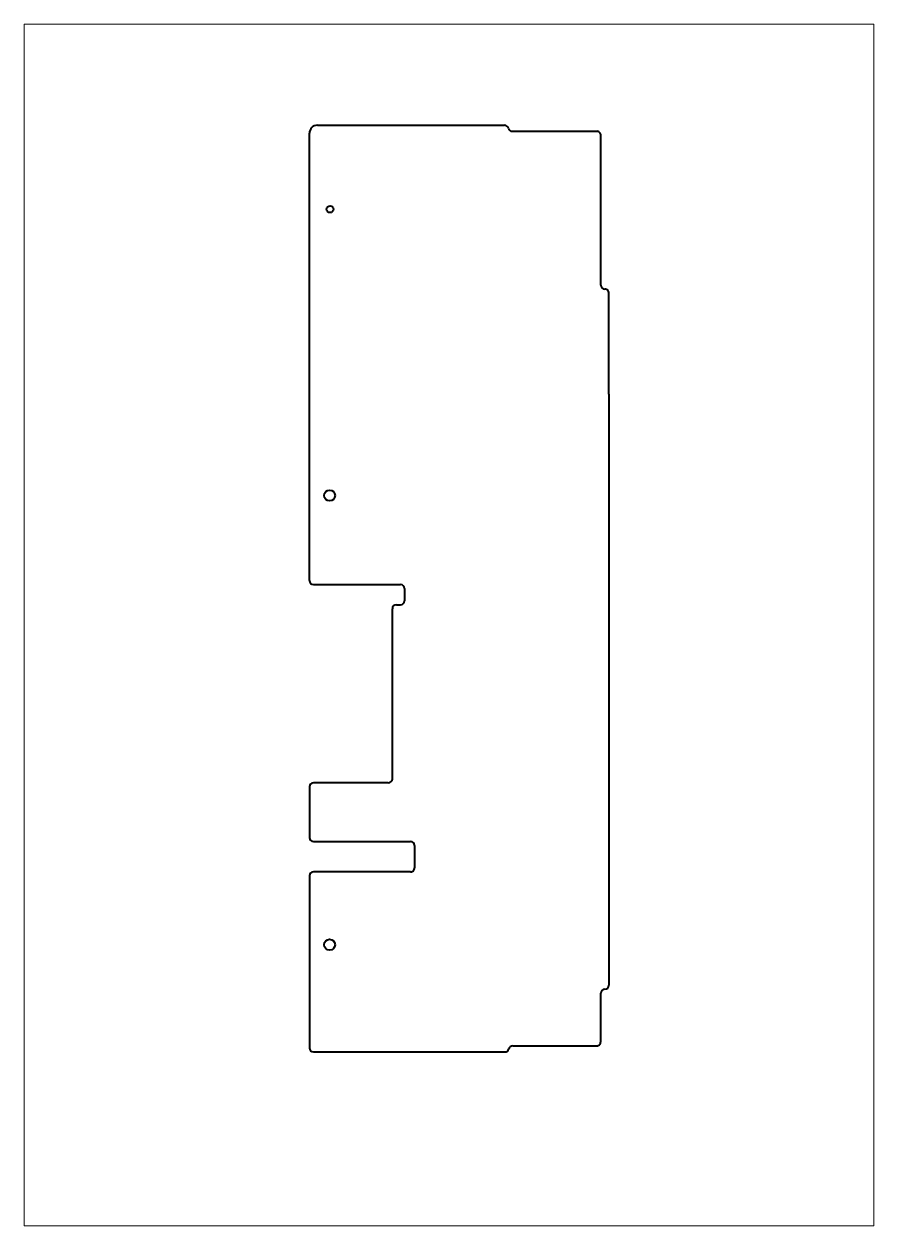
# Paper-space layout 'Sheet' of a CAD drawing. Header units: millimetres. Extents: x 0 to 420, y 0 to 594.
# The model-space entities are those that its viewports show. They can reach past a viewport. Long polylines and large blocks are cut down to what shows.
import ezdxf

# ---------------------------------------------------------------- set-up
doc = ezdxf.new("R2010")
doc.units = ezdxf.units.MM
doc.layers.add('Geometries', color=7, linetype='Continuous')

msp = doc.modelspace()

# ---------------------------------------------------------------- linework, layer by layer
at = {"layer": 'Geometries', "linetype": 'Continuous', "lineweight": 40}
for p, q in [((145, 544), (237.42, 544)), ((241.29, 541), (283, 541)), ((141, 319), (141, 540)), ((285, 465), (285, 539)), ((289, 411), (289, 461)), ((289, 411), (289, 119)), ((143, 317), (186, 317)), ((188, 315), (188, 309)), ((182, 221), (182, 305)), ((184, 307), (186, 307)), ((141, 217), (141, 192)), ((180, 219), (143, 219)), ((143, 190), (191, 190)), ((193, 188), (193, 177)), ((141, 173), (141, 88)), ((191, 175), (143, 175)), ((284.98, 91), (284.98, 115)), ((286.98, 117), (287, 117)), ((143, 86), (237.61, 86)), ((241.48, 89), (282.98, 89))]:
    msp.add_line(p, q, dxfattribs=at)
for centre, radius in [((151.2, 502.5), 1.7), ((151, 361), 2.7), ((151, 139), 2.7)]:
    msp.add_circle(centre, radius, dxfattribs=at)
for centre, radius, start, end in [((145, 540), 4, 90, 180), ((237.42, 542), 2, 14.47751, 90), ((241.29, 543), 2, 194.47751, 270), ((283, 539), 2, 359.99998, 90), ((287, 465), 2, 180, 270), ((287, 461), 2, 359.99998, 90), ((143, 319), 2, 180, 270), ((186, 315), 2, 0, 89.99999), ((186, 309), 2, 270, 0), ((184, 305), 2, 90, 180), ((180, 221), 2, 270, 0), ((143, 217), 2, 90, 180), ((143, 192), 2, 180, 270), ((191, 188), 2, 0, 90), ((143, 173), 2, 90, 180), ((191, 177), 2, 270, 0.00001), ((287, 119), 2, 270, 0), ((286.98, 115), 2, 90, 180), ((282.98, 91), 2, 269.99998, 0), ((143, 88), 2, 180, 270), ((237.61, 88), 2, 270, 345.52249), ((241.48, 87), 2, 90, 165.52249)]:
    msp.add_arc(centre, radius, start, end, dxfattribs=at)

psp = doc.layouts.new('Sheet')

# ---------------------------------------------------------------- viewports
at = {"layer": '0'}
psp.add_viewport(center=(210, 297), size=(420, 594), view_center_point=(210, 297), view_height=594, dxfattribs=at)

doc.saveas('drawing.dxf')
